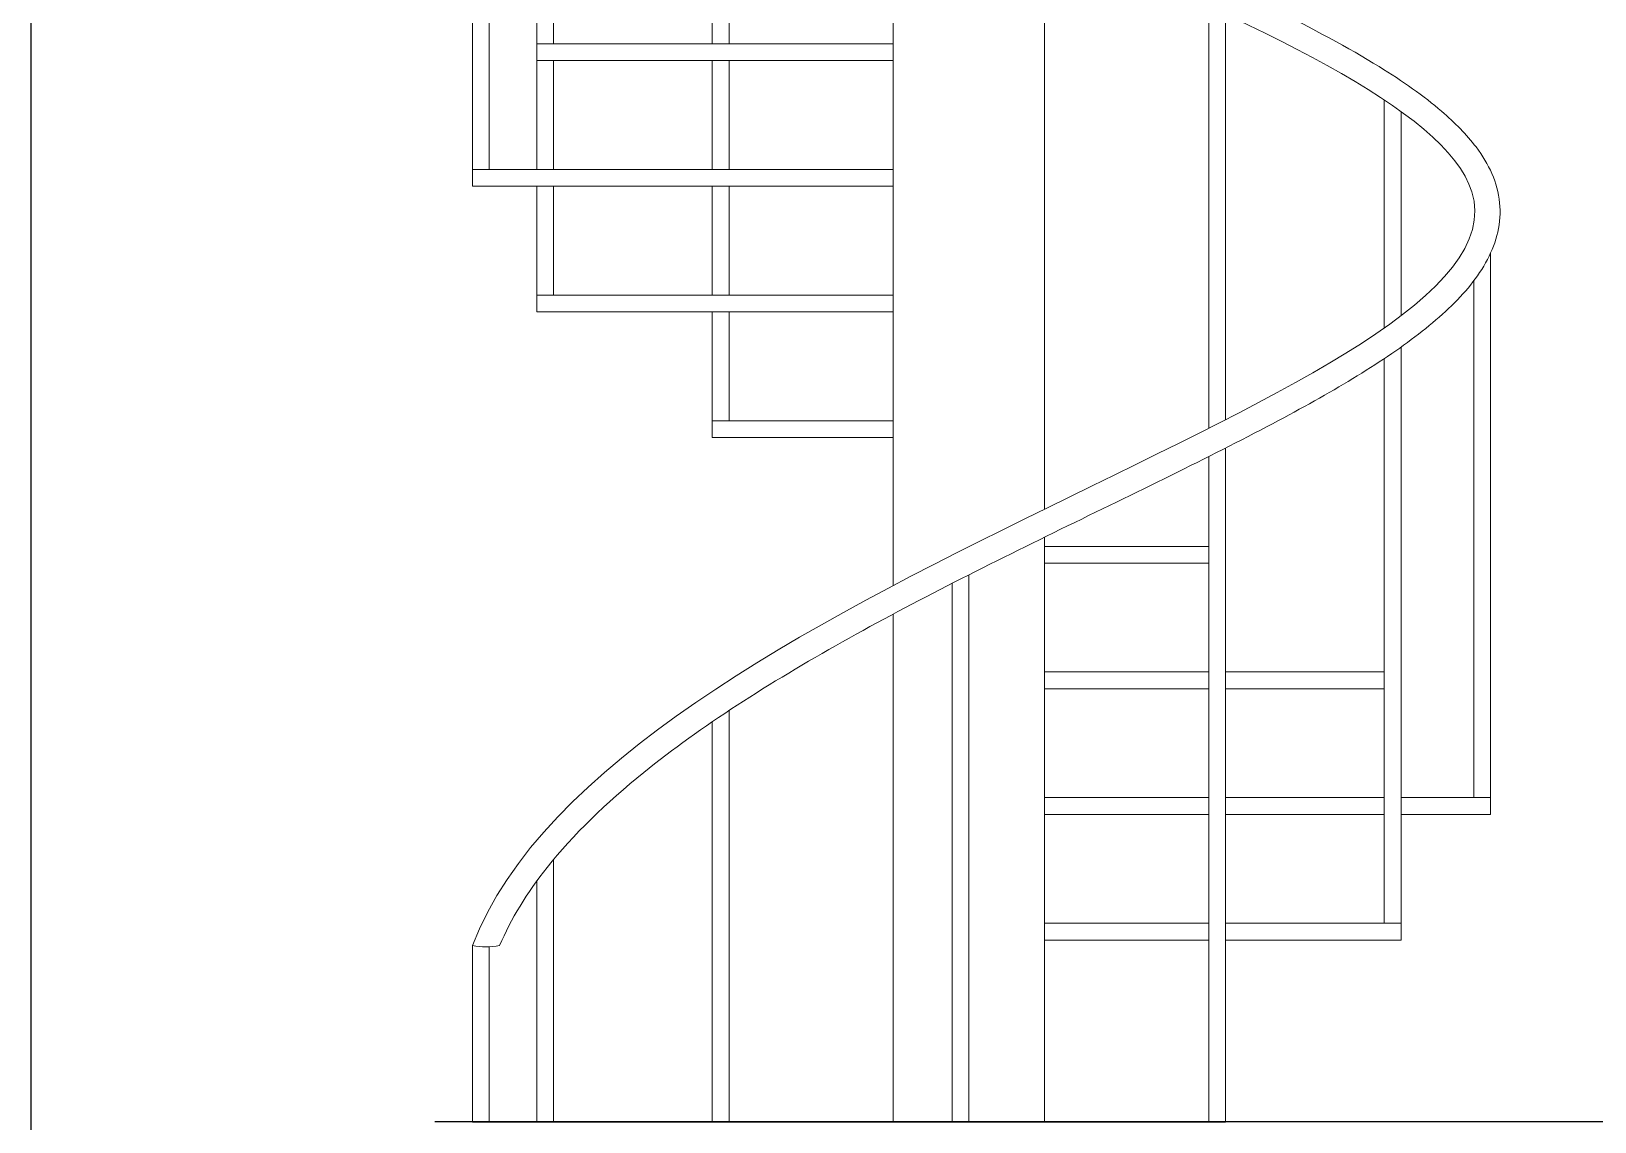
# Model space of a CAD drawing. Header units: inches. Extents: x -343 to 13887, y -13069 to -746.
# Drawn here: x 3205 to 3297.9, y -9091.1 to -9026.3 of the extents above; entities that cross this region are included whole.
import ezdxf

# ---------------------------------------------------------------- set-up
doc = ezdxf.new("R2010")
doc.units = ezdxf.units.IN
doc.header["$LTSCALE"] = 17
doc.header["$MEASUREMENT"] = 0
doc.layers.add('gradient hatch', color=9, linetype='Continuous', lineweight=9)
doc.layers.add('OUTLINE', color=1, linetype='Continuous', lineweight=25)

# ---------------------------------------------------------------- blocks, each defined once
blk = doc.blocks.new('ad')
at = {"layer": 'gradient hatch'}
for p, q in [((-31411.653, 3736.757), (-31411.653, 3657.199)), ((-31431.835, 3689.399), (-31431.835, 3723.766)), ((-31432.835, 3688.399), (-31432.835, 3722.721)), ((-31436.653, 3680.932), (-31436.653, 3717.932)), ((-31435.653, 3681.932), (-31435.653, 3714.717)), ((-31432.835, 3681.932), (-31432.835, 3710.466)), ((-31431.835, 3689.399), (-31431.835, 3710.466)), ((-31402.653, 3703.332), (-31402.653, 3661.748)), ((-31422.403, 3689.399), (-31422.403, 3702.999)), ((-31421.403, 3689.399), (-31421.403, 3695.866)), ((-31392.903, 3666.546), (-31392.903, 3691.624)), ((-31391.903, 3667.055), (-31391.903, 3691.158)), ((-31432.835, 3689.399), (-31411.653, 3689.399)), ((-31432.835, 3688.399), (-31411.653, 3688.399)), ((-31431.835, 3681.932), (-31431.835, 3688.399)), ((-31422.403, 3681.932), (-31422.403, 3688.399)), ((-31421.403, 3681.932), (-31421.403, 3688.399)), ((-31382.471, 3672.505), (-31382.471, 3686.068)), ((-31381.471, 3673.236), (-31381.471, 3685.375)), ((-31436.653, 3681.932), (-31411.653, 3681.932)), ((-31436.653, 3680.932), (-31411.653, 3680.932)), ((-31432.835, 3673.466), (-31432.835, 3680.932)), ((-31431.835, 3674.466), (-31431.835, 3680.932)), ((-31422.403, 3674.466), (-31422.403, 3680.932)), ((-31421.403, 3674.466), (-31421.403, 3680.932)), ((-31376.153, 3643.599), (-31376.153, 3676.955)), ((-31377.153, 3644.599), (-31377.153, 3675.31)), ((-31432.835, 3674.466), (-31411.653, 3674.466)), ((-31432.835, 3673.466), (-31411.653, 3673.466)), ((-31422.403, 3665.999), (-31422.403, 3673.466)), ((-31421.403, 3666.999), (-31421.403, 3673.466)), ((-31382.471, 3672.505), (-31382.471, 3673.132)), ((-31381.471, 3636.132), (-31381.471, 3671.375)), ((-31381.471, 3651.066), (-31381.471, 3671.375)), ((-31382.471, 3637.132), (-31382.471, 3670.688)), ((-31382.471, 3652.066), (-31382.471, 3670.688)), ((-31422.403, 3666.999), (-31411.653, 3666.999)), ((-31422.403, 3665.999), (-31411.653, 3665.999)), ((-31391.903, 3625.332), (-31391.903, 3665.371)), ((-31391.903, 3658.532), (-31391.903, 3665.371)), ((-31392.903, 3625.332), (-31392.903, 3664.866)), ((-31392.903, 3659.532), (-31392.903, 3664.866)), ((-31402.653, 3660.077), (-31402.653, 3625.332)), ((-31402.653, 3659.532), (-31392.903, 3659.532)), ((-31392.903, 3659.532), (-31392.903, 3658.532)), ((-31407.153, 3625.332), (-31407.153, 3657.836)), ((-31402.653, 3658.532), (-31392.903, 3658.532)), ((-31408.153, 3625.332), (-31408.153, 3657.328)), ((-31411.653, 3655.501), (-31411.653, 3625.332)), ((-31402.653, 3652.066), (-31392.903, 3652.066)), ((-31391.903, 3652.066), (-31382.471, 3652.066)), ((-31402.653, 3651.066), (-31392.903, 3651.066)), ((-31391.903, 3651.066), (-31382.471, 3651.066)), ((-31421.403, 3625.332), (-31421.403, 3649.775)), ((-31422.403, 3625.332), (-31422.403, 3649.104)), ((-31402.653, 3644.599), (-31392.903, 3644.599)), ((-31391.903, 3644.599), (-31382.471, 3644.599)), ((-31381.471, 3644.599), (-31376.153, 3644.599)), ((-31402.653, 3643.599), (-31392.903, 3643.599)), ((-31391.903, 3643.599), (-31382.471, 3643.599)), ((-31381.471, 3643.599), (-31376.153, 3643.599)), ((-31431.835, 3625.332), (-31431.835, 3640.917)), ((-31432.835, 3625.332), (-31432.835, 3639.633)), ((-31402.653, 3637.132), (-31392.903, 3637.132)), ((-31391.903, 3637.132), (-31381.471, 3637.132)), ((-31436.653, 3625.332), (-31436.653, 3635.799)), ((-31435.653, 3625.332), (-31435.653, 3635.725)), ((-31402.653, 3636.132), (-31392.903, 3636.132)), ((-31391.903, 3636.132), (-31381.471, 3636.132))]:
    blk.add_line(p, q, dxfattribs=at)
blk.add_arc((-31435.845, 3639.954), 4.233, 258.99729, 281.00271, dxfattribs=at)
for points, knots in [([(-31402.653, 3697.536), (-31402.078, 3697.29), (-31401.504, 3697.046), (-31396.726, 3695.001), (-31392.651, 3693.222), (-31386.736, 3690.316), (-31384.617, 3689.185), (-31381.365, 3687.172), (-31380.118, 3686.295), (-31378.263, 3684.707), (-31377.573, 3684.008), (-31376.633, 3682.762), (-31376.312, 3682.238), (-31375.828, 3681.13), (-31375.669, 3680.543), (-31375.555, 3679.367), (-31375.597, 3678.777), (-31375.853, 3677.642), (-31376.066, 3677.096), (-31376.617, 3676.049), (-31376.956, 3675.548), (-31378.114, 3674.108), (-31379.081, 3673.206), (-31381.342, 3671.425), (-31382.639, 3670.547), (-31385.506, 3668.785), (-31387.077, 3667.902), (-31392.525, 3664.995), (-31396.831, 3662.926), (-31405.735, 3658.571), (-31410.332, 3656.285), (-31419.001, 3651.42), (-31423.074, 3648.84), (-31428.72, 3644.282), (-31430.672, 3642.396), (-31433.415, 3638.934), (-31434.368, 3637.384), (-31435.037, 3635.799)], [75.867791, 75.867791, 75.867791, 75.867791, 77.296314, 77.296314, 87.821918, 87.821918, 94.579193, 94.579193, 99.742391, 99.742391, 103.657561, 103.657561, 106.327224, 106.327224, 108.996887, 108.996887, 111.66655, 111.66655, 114.336213, 114.336213, 117.005876, 117.005876, 122.242277, 122.242277, 127.478679, 127.478679, 132.715081, 132.715081, 144.499492, 144.499492, 156.283904, 156.283904, 168.068315, 168.068315, 175.870509, 175.870509, 181.943701, 181.943701, 181.943701, 181.943701]), ([(-31402.653, 3695.905), (-31390.216, 3690.598), (-31351.001, 3673.215), (-31428.425, 3657.455), (-31436.653, 3635.799)], [76.355718, 76.355718, 76.355718, 76.355718, 107.340962, 182.622367, 182.622367, 182.622367, 182.622367])]:
    blk.add_open_spline(points, degree=3, knots=knots, dxfattribs=at)
at = {"layer": 'OUTLINE', "linetype": 'Continuous'}
blk.add_line((-31436.653, 3625.332), (-31391.903, 3625.332), dxfattribs=at)
blk = doc.blocks.new('fdfdgfddf')
for p, q in [((-3182.79, -2792.916), (-3201.929, -2792.916)), ((-3180.5, -2792.916), (-3182.79, -2792.916)), ((-3177.643, -2792.916), (-3180.5, -2792.916)), ((-3176.5, -2792.916), (-3177.643, -2792.916)), ((-3138.789, -2792.916), (-3176.5, -2792.916)), ((-3137.646, -2792.916), (-3138.789, -2792.916)), ((-3134.79, -2792.916), (-3137.646, -2792.916)), ((-3131.933, -2792.916), (-3134.79, -2792.916))]:
    blk.add_line(p, q)

msp = doc.modelspace()

# ---------------------------------------------------------------- linework, layer by layer
at = {"layer": 'OUTLINE'}
msp.add_line((3205.02, -9355.163), (3205.02, -9009.163), dxfattribs=at)

# ---------------------------------------------------------------- block references
at = {"layer": 'OUTLINE', "linetype": 'Continuous'}
msp.add_blockref('ad', (34667.89, -12716.411), dxfattribs=at)
at = {"layer": 'OUTLINE'}
msp.add_blockref('fdfdgfddf', (6430.939, -6298.162), dxfattribs=at)

doc.saveas('drawing.dxf')
